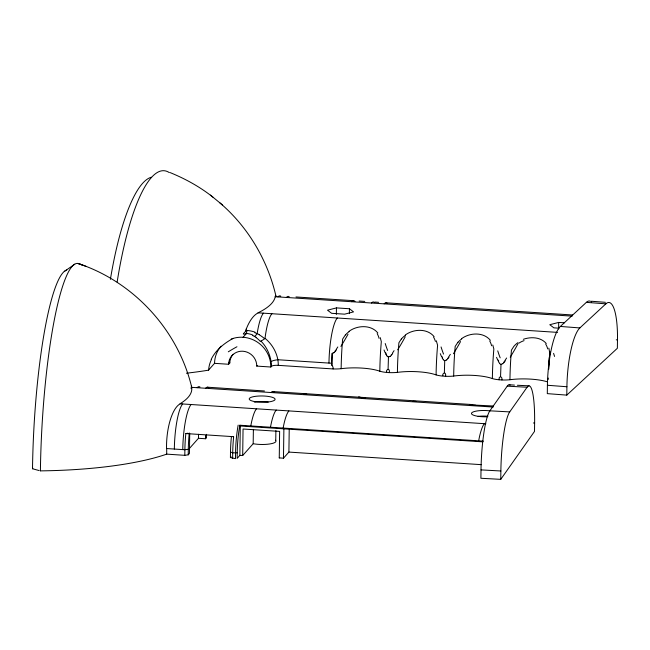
<?xml version="1.0" encoding="UTF-8"?>
<svg xmlns="http://www.w3.org/2000/svg" width="650" height="650" viewBox="0 0 650 650"><rect width="100%" height="100%" fill="white"/><g stroke="black" fill="none" stroke-linecap="round" stroke-linejoin="round"><path stroke-width="0.97" d="M40.276 470.876L40.276 470.876A174.086 42.413 0.8 0 0 166.709 454.139L166.692 448.549L184.884 449.743L188.297 449.247A34.434 6.89 -86.3 0 1 189.321 432.997M166.709 454.139L184.803 455.325L184.884 449.743A37.343 7.467 -86.3 0 1 185.835 433.566L187.915 433.225M184.803 455.325L188.224 454.829L188.297 449.247M189.711 433.542L189.426 453.473L188.224 454.829M189.353 448.541L198.469 438.287L198.526 434.273M198.469 438.287L205.506 438.75L205.554 435.346M205.506 438.75L206.407 437.734L206.456 434.33M238.152 425.124L237.705 427.716A37.546 7.508 -86.3 0 0 237.088 431.941A37.302 7.459 -86.3 0 0 235.552 453.05L235.479 458.632L230.425 457.584L230.498 452.002L232.708 452.863L237.226 452.806A35.896 7.183 -86.3 0 1 238.704 432.502A36.132 7.223 -86.3 0 1 239.297 428.423L240.289 425.336L239.866 455.333L237.153 458.388L237.226 452.806M232.635 458.445L232.708 452.863A37.343 7.467 -86.3 0 1 233.667 436.694L233.277 436.524M239.866 455.333L242.686 455.52L243.051 429.008L279.63 431.397L279.256 457.909L283.473 458.185L288.901 452.083L289.217 429.585M242.686 455.52L253.183 443.714L253.378 429.764M275.746 440.57L275.892 430.609M283.473 458.185L283.887 428.667M386.612 372.434A14.349 3.494 0.8 0 1 379.884 371.223L378.186 370.671A28.803 7.02 0.8 0 0 343.541 368.412L341.144 368.696A14.349 3.494 0.8 0 1 333.125 368.932C333.645 366.657 331.248 365.316 331.784 363.261A37.407 7.483 -86.3 0 1 332.199 353.316L333.426 352.861M336.351 314.413L336.448 307.897L349.44 308.75L353.527 311.886L344.614 314.169L331.622 313.316L327.535 310.188L336.448 307.897M349.375 313.398L349.44 308.75M389.391 372.613C390.049 365.032 382.476 373.157 389.391 372.613A14.349 3.494 0.8 0 0 397.41 372.369L399.807 372.084A28.803 7.02 0.8 0 1 434.436 374.351L436.093 374.896A14.349 3.494 0.8 0 0 442.878 376.106M445.664 376.293C446.331 368.786 438.718 376.74 445.664 376.293A14.349 3.494 0.8 0 0 453.684 376.049L456.073 375.757A28.803 7.02 0.8 0 1 490.709 378.024L492.367 378.576A14.349 3.494 0.8 0 0 499.094 379.779L501.93 379.966A14.349 3.494 0.8 0 0 509.949 379.722L511.103 379.576M481.008 469.893L480.894 478.27L500.752 479.351L534.503 431.413L534.617 423.044A48.921 7.792 -86.9 0 0 527.085 387.246L507.227 386.157L489.872 410.816A48.921 7.792 -86.9 0 0 481.008 469.893L500.866 470.982A48.921 7.792 -86.9 0 1 509.722 411.897L527.085 387.246M499.094 379.787C498.363 375.619 502.824 376.017 501.93 379.966M500.752 479.351L500.866 470.982M547.414 385.263L547.3 393.632L566.792 395.119L617.362 348.278L617.484 339.909A48.921 11.757 -85.6 0 0 605.865 303.842L586.365 302.356L560.357 326.446A48.921 11.757 -85.6 0 0 547.414 385.263L566.914 386.75A48.921 11.757 -85.6 0 1 579.857 327.933L605.865 303.842M558.61 328.933L558.699 322.424L564.387 322.798M566.792 395.119L566.914 386.75M341.144 368.696L341.226 364.634A85.572 17.111 -86.3 0 1 342.176 344.947L342.639 339.081L345.418 334.856M436.093 374.896L436.174 370.841A85.572 17.111 -86.3 0 1 437.125 351.154L437.588 345.288L436.329 340.795M453.684 376.049L453.757 371.987A85.572 17.111 -86.3 0 1 454.707 352.3L455.171 346.442L457.949 342.209M548.226 379.421L548.259 378.04M331.817 365.398L332.199 353.316M388.091 369.078L388.464 356.996L387.522 356.574M444.356 372.759L444.738 360.677L443.788 360.246A4.209 4.152 -55.4 0 1 443.243 359.669M500.557 376.431L501.004 364.349L500.053 363.927A4.209 4.152 -55.4 0 1 499.509 363.35M549.274 357.573L549.201 358.491A84.987 16.998 -86.3 0 0 548.567 369.281M549.421 357.191L549.729 353.283M549.77 352.852L549.356 358.061A84.159 16.827 -86.3 0 0 548.689 369.314M549.632 352.999L549.876 351.561M549.673 352.544L548.86 348.148M478.668 440.846L479.245 437.881A37.407 7.483 -86.3 0 1 484.413 423.686M246.114 329.103C246.553 332.751 239.663 334.742 245.976 334.011A5.753 1.154 -86.3 0 0 246.903 331.134L245.586 331.077M211.169 359.377C215.743 350.049 224.153 343.233 233.155 338.406M337.805 346.97L336.074 349.635M394.071 350.651L392.34 353.316M450.344 354.323L448.614 356.988M506.61 358.004L504.879 360.669M39.13 470.567L32.5 468.747L32.849 468.252M335.327 350.707L334.994 351.162M391.592 354.38L391.259 354.835M447.858 358.061L447.525 358.516M504.132 361.733L503.791 362.188M401.294 339.032L398.905 342.777L398.466 348.254A84.549 16.908 -86.3 0 0 397.41 372.369M221.081 346.174A28.779 27.308 41.7 0 0 214.549 363.342L208.471 370.175A174.086 42.413 0.8 0 1 186.396 373.206M243.076 337.277L245.976 334.011M214.549 363.342L228.613 364.26L229.824 362.903A14.389 13.658 41.7 0 1 233.09 354.315M228.613 364.26A14.389 13.658 41.7 0 1 242.881 351.227A14.389 13.658 41.7 0 1 256.75 366.096L257.205 365.592M256.75 366.096L270.814 367.014L271.424 366.34A5.753 1.406 0.8 0 1 278.249 365.349L333.125 368.94M230.425 457.584L231.099 456.82M279.256 457.909L279.671 457.446M349.001 331.354C357.175 325.219 370.979 324.456 377.829 332.971M405.267 335.026C413.441 328.892 427.245 328.128 434.102 336.643M461.541 338.707C469.714 332.572 483.511 331.809 490.368 340.324M64.301 271.481L74.758 264.209M523.356 339.308C530.839 336.611 540.792 337.001 546.26 343.509M558.699 322.424L549.794 324.707L553.881 327.844L558.878 328.169M469.454 404.82L493.179 405.998M470.413 404.723L472.306 404.56L272.415 391.536M412.937 401.302L415.813 401.367M529.076 385.84L517.392 385.263M388.464 356.996L389.691 356.541A4.729 4.599 -71.4 0 0 390.098 356.208M444.738 360.677L445.957 360.214A4.729 4.599 -71.4 0 0 446.371 359.889M501.004 364.349L502.231 363.894A4.729 4.599 -71.4 0 0 502.637 363.561M303.875 394.046L306.662 394.233M514.451 385.101L509.218 384.751M489.872 410.816L509.722 411.897M533.382 422.971L534.617 423.044M353.584 300.682L295.969 296.961M472.981 405.088L475.759 405.283M359.133 301.039L364.764 301.413M374.993 302.079L378.666 302.323M385.938 302.794L572.609 314.99M557.602 332.386L258.009 312.812A168.651 41.088 0.8 0 0 275.218 296.725L572.146 316.136M331.784 363.261L277.859 359.743A5.753 1.194 -8.8 0 0 271.091 361.66A28.633 27.17 41.7 0 1 271.424 366.34M228.768 362.838L229.824 362.903M264.461 390.975L207.407 387.197M493.188 407.046L191.693 387.343A168.651 41.088 0.8 0 1 179.961 403.788L485.851 423.776M239.533 425.214L483.364 441.147M239.728 425.961L482.804 441.846M185.892 433.566L233.529 436.678M205.709 437.686L206.407 437.734M288.901 452.083L481.358 464.661M591.451 301.251L605.402 302.315M560.357 326.446L579.857 327.933M616.265 339.82L617.484 339.909M363.545 397.963L365.097 398.109L358.532 397.126L365.373 398.117M254.808 332.686L259.285 334.579M86.434 266.508L78.187 263.534C133.583 281.783 177.653 329.737 191.498 386.376M79.211 263.868L82.948 265.257M252.639 335.514L256.173 337.293M170.138 172.599C185.38 178.823 199.948 186.843 212.859 197.096M219.822 202.824C247.894 226.761 267.629 260.057 275.917 295.961M271.903 313.723A37.407 7.483 -86.3 0 0 265.013 338.317C271.602 343.671 276.315 351.374 277.859 359.743A34.352 32.606 41.7 0 1 278.257 365.349M210.405 195.089L222.503 205.018M442.366 358.296L442.041 357.679M386.092 354.616L385.767 353.998M498.306 361.351L498.631 361.969A11.611 11.31 12.3 0 0 499.452 363.098M497.754 360.197L496.559 357.346M441.48 356.525L440.294 353.673M385.214 352.844L384.028 349.993M492.789 345.012L493.854 348.985L493.415 354.461A84.549 16.908 -86.3 0 0 492.367 378.576M380.258 337.651L381.314 341.624L380.884 347.108A84.549 16.908 -86.3 0 0 379.827 371.223M271.091 361.66C269.856 353.941 266.386 346.466 260.796 340.933A5.761 1.519 -43.1 0 0 265.013 338.317M328.973 363.082A37.407 7.483 -86.3 0 1 337.317 317.996M351.788 301.73A37.407 7.483 -86.3 0 1 355.022 301.381M371.475 303.022A37.407 7.483 -86.3 0 1 374.717 302.664M586.365 302.356A48.921 11.757 -85.6 0 1 590.476 301.299M591.216 301.762A48.921 11.757 -85.6 0 1 591.459 301.966M460.566 341.534A41.421 5.899 -57.1 0 1 453.432 353.754M348.026 334.181A41.421 5.899 -57.1 0 1 340.901 346.401M405.251 336.741A41.511 5.907 -57.1 0 1 397.694 349.814M509.949 379.722A84.541 16.908 -86.3 0 1 511.006 355.615L511.436 350.131L513.801 346.426A25.309 23.14 26.4 0 1 517.896 342.672M517.79 344.094A41.511 5.907 -57.1 0 1 510.234 357.167M554.58 356.436A40.958 15.047 63.3 0 1 553.589 353.348M447.753 358.686A11.407 10.684 -60.9 0 1 446.558 360.084M448.963 357.224A29.624 19.874 -55.6 0 1 448.199 358.321M443.544 354.079A41.429 14.796 64.1 0 1 441.074 346.946M442.455 357.516A29.404 24.919 46 0 1 441.902 356.387M443.186 359.426A11.611 11.31 12.3 0 1 442.439 358.256M333.832 352.536A4.729 4.599 -71.4 0 1 333.434 352.877M335.213 351.333A11.407 10.684 -60.9 0 1 334.019 352.731M336.424 349.871A29.624 19.874 -55.6 0 1 335.66 350.959M433.582 337.155A25.09 18.354 -64.9 0 1 435.402 341.421M401.326 339.056A25.261 23.075 25.6 0 1 405.47 335.27M387.644 350.472A41.511 14.267 64.4 0 1 385.214 343.517M377.187 333.621A25.236 18.151 -67 0 1 379.08 338.414M345.483 334.912A25.123 22.953 25.6 0 1 349.188 331.573M391.479 355.006A11.407 10.684 -60.9 0 1 390.284 356.411M392.689 353.551A29.624 19.874 -55.6 0 1 391.926 354.64M386.189 353.836A29.404 24.919 46 0 1 385.637 352.706M386.921 355.745A11.611 11.31 12.3 0 1 386.173 354.575M387.514 356.582A4.209 4.152 -55.4 0 1 386.969 355.997M545.691 344.086A24.806 18.086 -65.2 0 1 547.706 348.896M518.627 343.314A21.621 17.258 -0.8 0 1 524.062 340.632M500.175 357.825A41.511 14.267 64.4 0 1 497.746 350.87M489.718 340.974A25.236 18.151 -67 0 1 491.611 345.767M458.014 342.266A25.123 22.953 25.6 0 1 461.727 338.934M504.018 362.359A11.407 10.684 -60.9 0 1 502.824 363.764M505.229 360.904A29.624 19.874 -55.6 0 1 504.465 361.993M498.721 361.189A29.404 24.919 46 0 1 498.168 360.059M511.128 379.584A28.722 6.996 0.8 0 1 547.341 381.826M384.142 303.842A37.407 7.483 -86.3 0 1 387.018 303.176M286.374 297.456A37.407 7.483 -86.3 0 1 289.226 296.766M117.154 282.019A167.741 40.341 -85.6 0 1 169.284 172.599M110.394 279.346A160.826 38.651 -85.6 0 1 151.32 177.239M246.188 329.241A38.935 16.762 -83.6 0 1 258.009 312.975M275.218 296.814A37.31 1.649 89.4 0 1 275.917 296.278M277.932 296.904A37.407 7.483 -86.3 0 1 280.784 296.213M263.461 313.17A37.407 7.483 -86.3 0 0 257.164 333.58A5.761 1.836 -62.7 0 1 254.443 336.326M231.181 339.097A28.779 27.308 41.7 0 1 270.814 367.014M228.304 351.812A104.252 34.604 -45.6 0 1 236.957 346.751M246.098 333.418A20.987 18.168 -19.6 0 1 252.891 335.099M259.179 334.783A37.854 35.027 -81.8 0 1 264.672 338.756M247.016 330.46A30.769 27.755 -23.8 0 1 255.06 332.166M256.027 337.521A31.484 28.169 -76.9 0 1 260.325 341.437M208.618 370.151A19.313 13.488 -73.8 0 1 211.437 359.572M230.506 452.002A34.434 6.89 -86.3 0 1 231.416 436.751M271.001 392.527A37.407 7.483 -86.3 0 1 274.544 392.535M250.786 425.953A37.407 7.483 -86.3 0 1 256.531 408.793M205.587 388.253A37.407 7.483 -86.3 0 1 208.764 387.847M270.473 427.237A37.407 7.483 -86.3 0 1 276.226 410.077M507.227 386.157A48.921 7.792 -86.9 0 1 510.12 385.141M283.14 428.066A37.407 7.483 -86.3 0 1 288.884 410.906M182.772 449.605A37.407 7.483 -86.3 0 1 191.116 404.519M32.508 468.747A160.826 25.618 -86.9 0 1 66.788 270.043M40.406 470.787A167.741 26.691 -86.9 0 1 80.218 264.444M166.546 448.638A37.31 13.682 -85.8 0 1 179.969 403.975M191.124 388.716A38.935 1.292 89.2 0 1 191.677 386.344M174.338 449.052A37.407 7.483 -86.3 0 1 182.674 403.967M197.145 387.701A37.407 7.483 -86.3 0 1 199.964 386.986M275.454 440.237A14.389 3.502 0.8 0 1 269.783 443.966A14.389 3.502 0.8 0 1 253.183 443.714M478.099 416.382A12.951 3.152 0.8 0 1 487.947 416.244M487.321 416.756A12.951 3.152 0.8 0 1 471.551 413.124A12.951 3.152 0.8 0 1 490.051 410.881M254.288 402.082A12.951 3.152 0.8 0 1 268.247 402.009M255.369 401.716A12.951 3.152 0.8 0 0 275.096 399.376A12.951 3.152 0.8 0 0 256.002 396.264A12.951 3.152 0.8 0 0 255.369 401.716"/></g></svg>
